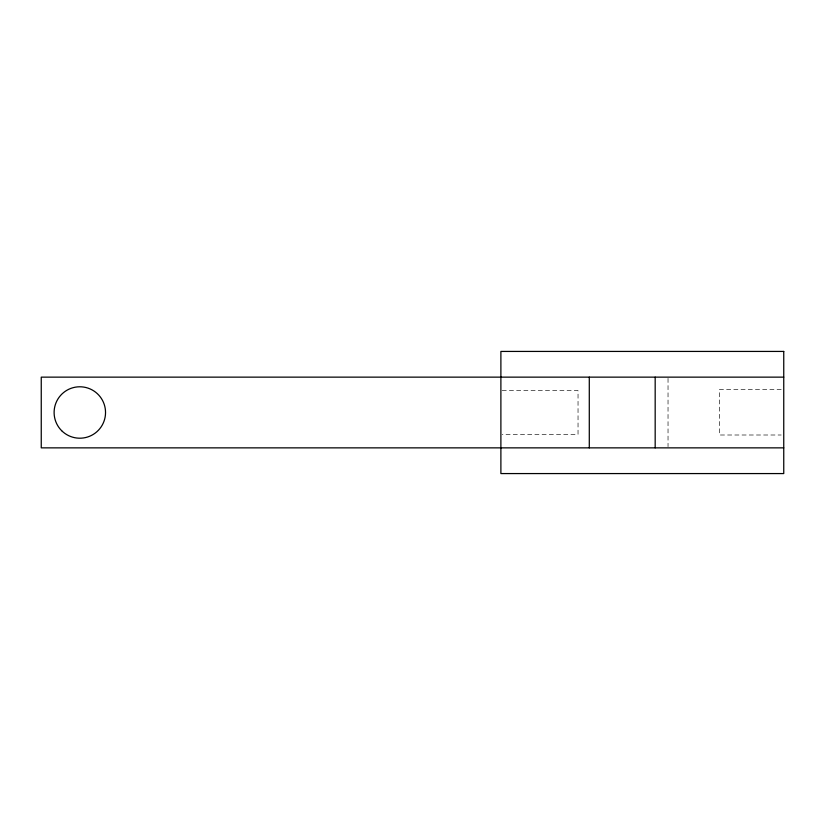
<?xml version="1.0" encoding="UTF-8"?>
<svg xmlns="http://www.w3.org/2000/svg" width="825" height="825" viewBox="0 0 825 825"><rect width="100%" height="100%" fill="white"/><g stroke="black" fill="none" stroke-linecap="round" stroke-linejoin="round"><path stroke-width="0.62" stroke-dasharray="4.12 3.09" d="M668.033 378.376L668.033 446.624M781.182 389.503L719.462 389.503L719.462 435.002L781.182 435.002M502.177 390.648L578.036 390.648L578.036 434.352L502.177 434.352"/><path stroke-width="1.24" d="M783.75 377.138L41.25 377.138L41.25 447.862L783.75 447.862M655.174 377.138L655.174 447.862M589.287 377.138L589.287 447.862M783.75 351.429L500.888 351.429L500.888 473.571L783.75 473.571L783.75 351.429M61.638 430.681A25.719 25.719 0 0 0 104.662 419.152A25.719 25.719 0 0 0 73.167 387.657A25.719 25.719 0 0 0 61.638 430.681"/></g></svg>
